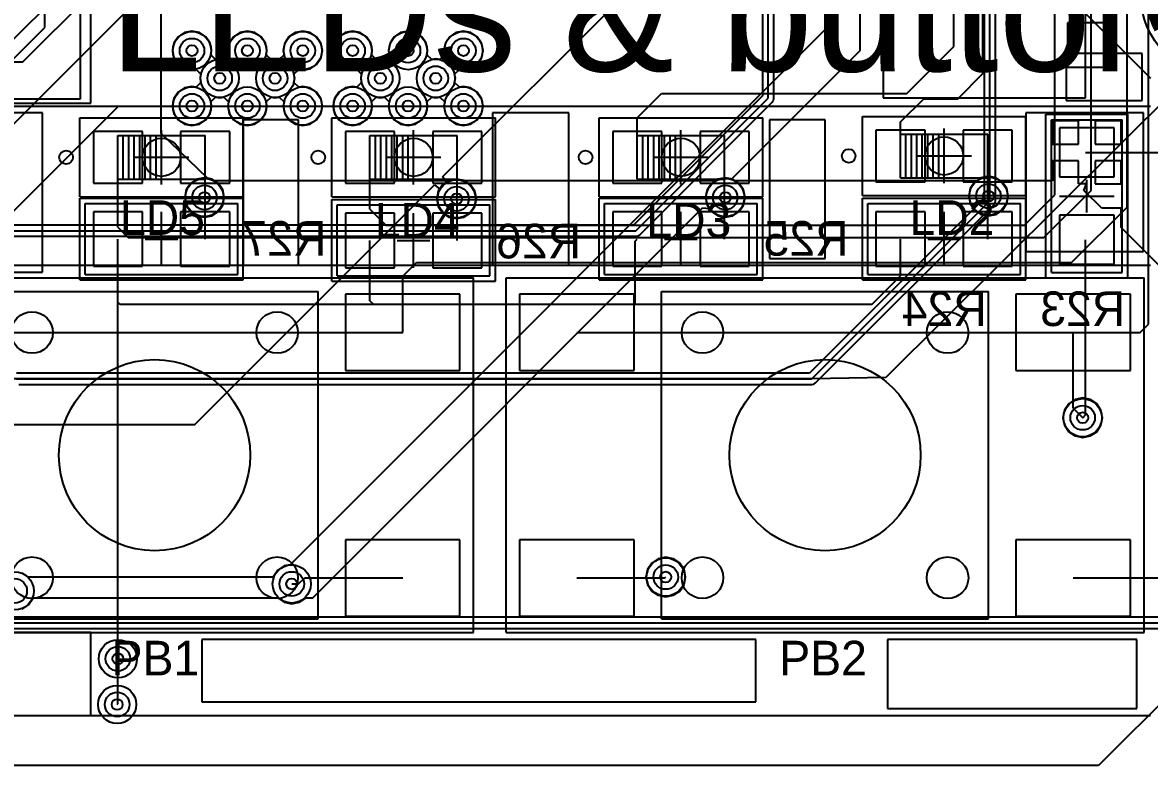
# Model space of a CAD drawing. Extents: x 28 to 300, y 18 to 330.
# Drawn here: x 184.38 to 205.04, y 98.37 to 111.99 of the extents above; entities that cross this region are included whole.
import ezdxf

# ---------------------------------------------------------------- set-up
doc = ezdxf.new("R2010")
doc.units = 0
for name, color, linetype in [('BOTTOMLAYER', 5, 'CONTINUOUS'), ('BOTTOMOVERLAY', 54, 'CONTINUOUS'), ('BOTTOMPASTE', 16, 'CONTINUOUS'), ('BOTTOMSOLDER', 6, 'CONTINUOUS'), ('DRILLDRAWING', 1, 'CONTINUOUS'), ('INTERNALPLANE1', 76, 'CONTINUOUS'), ('INTERNALPLANE6', 136, 'CONTINUOUS'), ('MECHANICAL14', 56, 'CONTINUOUS'), ('MECHANICAL15', 56, 'CONTINUOUS'), ('MIDLAYER1', 16, 'CONTINUOUS'), ('MIDLAYER3', 90, 'CONTINUOUS'), ('MULTILAYER', 9, 'CONTINUOUS'), ('TOPLAYER', 1, 'CONTINUOUS'), ('TOPOVERLAY', 2, 'CONTINUOUS'), ('TOPPASTE', 8, 'CONTINUOUS'), ('TOPSOLDER', 216, 'CONTINUOUS'), ('VIAHOLELAYER', 16, 'CONTINUOUS')]:
    doc.layers.add(name, color=color, linetype=linetype)

msp = doc.modelspace()

# ---------------------------------------------------------------- linework, layer by layer
at = {"layer": 'BOTTOMLAYER'}
for p, q in [((185.437, 113.873), (185.437, 110.587)), ((186.922, 109.955), (186.922, 113.277)), ((185.437, 110.587), (184.102, 110.587)), ((184.107, 108.428), (186.139, 110.46)), ((186.139, 110.46), (187.485, 110.46)), ((203.741, 110.186), (203.266, 110.186)), ((203.266, 110.186), (203.266, 109.761)), ((203.741, 109.761), (203.741, 110.186)), ((204.52, 110.186), (204.046, 110.186)), ((204.046, 110.186), (204.046, 109.761)), ((204.52, 109.761), (204.52, 110.186)), ((187.767, 109.135), (186.922, 109.955)), ((204.393, 110.059), (203.393, 110.059)), ((203.393, 110.059), (203.393, 109.159)), ((204.393, 109.159), (204.393, 110.059)), ((203.266, 109.761), (203.741, 109.761)), ((204.046, 109.761), (204.52, 109.761)), ((203.868, 109.609), (203.893, 109.609)), ((203.893, 109.609), (205.506, 109.609)), ((203.741, 109.456), (203.266, 109.456)), ((203.266, 109.456), (203.266, 109.088)), ((203.741, 109.031), (203.741, 109.456)), ((204.52, 109.456), (204.046, 109.456)), ((204.046, 109.456), (204.046, 109.032)), ((204.52, 109.032), (204.52, 109.456)), ((187.852, 109.118), (187.767, 109.135)), ((187.898, 109.088), (187.852, 109.118)), ((192.336, 109.12), (192.198, 109.093)), ((192.475, 109.093), (192.336, 109.12)), ((197.125, 109.118), (197.08, 109.088)), ((197.264, 109.146), (197.125, 109.118)), ((197.403, 109.118), (197.264, 109.146)), ((197.448, 109.088), (197.403, 109.118)), ((201.951, 109.143), (201.868, 109.088)), ((202.09, 109.171), (201.951, 109.143)), ((202.229, 109.143), (202.09, 109.171)), ((202.312, 109.088), (202.229, 109.143)), ((203.393, 109.159), (204.393, 109.159)), ((192.191, 109.088), (187.898, 109.088)), ((192.198, 109.093), (192.191, 109.088)), ((192.482, 109.088), (192.475, 109.093)), ((197.08, 109.088), (192.482, 109.088)), ((201.868, 109.088), (197.448, 109.088)), ((203.266, 109.088), (202.312, 109.088)), ((203.887, 109.031), (203.741, 109.031)), ((203.839, 108.914), (203.887, 109.031)), ((204.167, 108.586), (203.839, 108.914)), ((204.046, 109.032), (204.52, 109.032)), ((187.714, 108.783), (187.726, 108.771)), ((187.726, 108.021), (187.726, 108.771)), ((192.336, 108.758), (192.349, 108.745)), ((192.349, 107.996), (192.349, 108.745)), ((197.251, 108.77), (197.264, 108.783)), ((197.251, 108.021), (197.251, 108.77)), ((202.077, 108.796), (202.09, 108.809)), ((202.077, 108.021), (202.077, 108.796)), ((186.576, 108.521), (185.676, 108.521)), ((185.676, 108.521), (185.676, 107.521)), ((186.576, 107.521), (186.576, 108.521)), ((188.176, 108.521), (187.276, 108.521)), ((187.276, 108.521), (187.276, 107.521)), ((188.176, 107.521), (188.176, 108.521)), ((191.199, 108.496), (190.299, 108.496)), ((190.299, 108.496), (190.299, 107.496)), ((191.199, 107.496), (191.199, 108.496)), ((192.799, 108.496), (191.899, 108.496)), ((191.899, 108.496), (191.899, 107.496)), ((192.799, 107.496), (192.799, 108.496)), ((196.101, 108.521), (195.201, 108.521)), ((195.201, 108.521), (195.201, 107.521)), ((196.101, 107.521), (196.101, 108.521)), ((197.701, 108.521), (196.801, 108.521)), ((196.801, 108.521), (196.801, 107.521)), ((197.701, 107.521), (197.701, 108.521)), ((200.927, 108.521), (200.027, 108.521)), ((200.027, 108.521), (200.027, 107.521)), ((200.927, 107.521), (200.927, 108.521)), ((202.527, 108.521), (201.627, 108.521)), ((201.627, 108.521), (201.627, 107.521)), ((202.527, 107.521), (202.527, 108.521)), ((204.52, 108.586), (204.167, 108.586)), ((204.52, 108.232), (204.52, 108.586)), ((204.393, 108.459), (203.393, 108.459)), ((203.393, 108.459), (203.393, 107.559)), ((204.393, 107.559), (204.393, 108.459)), ((209.761, 102.992), (204.52, 108.232)), ((186.126, 106.865), (186.126, 108.021)), ((190.749, 106.891), (190.749, 107.996)), ((195.613, 107.983), (195.651, 108.021)), ((195.613, 106.827), (195.613, 107.983)), ((200.477, 107.348), (200.477, 108.021)), ((203.868, 104.795), (203.868, 108.009)), ((185.676, 107.521), (186.576, 107.521)), ((187.276, 107.521), (188.176, 107.521)), ((190.299, 107.496), (191.199, 107.496)), ((191.899, 107.496), (192.799, 107.496)), ((195.201, 107.521), (196.101, 107.521)), ((196.801, 107.521), (197.701, 107.521)), ((200.027, 107.521), (200.927, 107.521)), ((201.627, 107.521), (202.527, 107.521)), ((203.393, 107.559), (204.393, 107.559)), ((199.956, 106.827), (200.477, 107.348)), ((186.126, 105.151), (186.126, 106.865)), ((186.126, 106.865), (186.164, 106.827)), ((190.749, 106.891), (190.812, 106.827)), ((186.164, 106.827), (190.812, 106.827)), ((190.812, 106.827), (195.613, 106.827)), ((195.613, 106.827), (199.956, 106.827)), ((186.126, 100.325), (186.126, 105.151)), ((186.126, 104.999), (186.126, 105.151)), ((203.817, 104.745), (203.868, 104.795)), ((186.126, 99.5), (186.126, 100.325)), ((186.113, 99.487), (186.126, 99.5))]:
    msp.add_line(p, q, dxfattribs=at)
for centre in [(187.485, 111.476), (188.501, 111.476), (189.517, 111.476), (190.431, 111.476), (191.447, 111.476), (192.463, 111.476), (187.993, 110.968), (189.009, 110.968), (190.939, 110.968), (191.955, 110.968), (187.485, 110.46), (188.501, 110.46), (189.517, 110.46), (190.431, 110.46), (191.447, 110.46), (192.463, 110.46), (187.714, 108.783), (192.336, 108.758), (197.264, 108.783), (202.09, 108.809), (203.817, 104.745), (189.314, 101.697), (196.172, 101.824), (184.234, 101.57), (186.126, 100.325), (186.113, 99.487)]:
    msp.add_circle(centre, 0.225, dxfattribs=at)
at = {"layer": 'BOTTOMOVERLAY'}
for p, q in [((203.393, 108.809), (204.393, 108.809)), ((186.926, 107.521), (186.926, 108.521)), ((191.549, 107.496), (191.549, 108.496)), ((196.451, 107.521), (196.451, 108.521)), ((201.277, 107.521), (201.277, 108.521))]:
    msp.add_line(p, q, dxfattribs=at)
at = {"layer": 'BOTTOMPASTE'}
for p, q in [((204.393, 110.059), (203.393, 110.059)), ((203.393, 110.059), (203.393, 109.159)), ((204.393, 109.159), (204.393, 110.059)), ((203.393, 109.159), (204.393, 109.159)), ((186.576, 108.521), (185.676, 108.521)), ((185.676, 108.521), (185.676, 107.521)), ((186.576, 107.521), (186.576, 108.521)), ((188.176, 108.521), (187.276, 108.521)), ((187.276, 108.521), (187.276, 107.521)), ((188.176, 107.521), (188.176, 108.521)), ((191.199, 108.496), (190.299, 108.496)), ((190.299, 108.496), (190.299, 107.496)), ((191.199, 107.496), (191.199, 108.496)), ((192.799, 108.496), (191.899, 108.496)), ((191.899, 108.496), (191.899, 107.496)), ((192.799, 107.496), (192.799, 108.496)), ((196.101, 108.521), (195.201, 108.521)), ((195.201, 108.521), (195.201, 107.521)), ((196.101, 107.521), (196.101, 108.521)), ((197.701, 108.521), (196.801, 108.521)), ((196.801, 108.521), (196.801, 107.521)), ((197.701, 107.521), (197.701, 108.521)), ((200.927, 108.521), (200.027, 108.521)), ((200.027, 108.521), (200.027, 107.521)), ((200.927, 107.521), (200.927, 108.521)), ((202.527, 108.521), (201.627, 108.521)), ((201.627, 108.521), (201.627, 107.521)), ((202.527, 107.521), (202.527, 108.521)), ((204.393, 108.459), (203.393, 108.459)), ((203.393, 108.459), (203.393, 107.559)), ((204.393, 107.559), (204.393, 108.459)), ((185.676, 107.521), (186.576, 107.521)), ((187.276, 107.521), (188.176, 107.521)), ((190.299, 107.496), (191.199, 107.496)), ((191.899, 107.496), (192.799, 107.496)), ((195.201, 107.521), (196.101, 107.521)), ((196.801, 107.521), (197.701, 107.521)), ((200.027, 107.521), (200.927, 107.521)), ((201.627, 107.521), (202.527, 107.521)), ((203.393, 107.559), (204.393, 107.559))]:
    msp.add_line(p, q, dxfattribs=at)
at = {"layer": 'BOTTOMSOLDER'}
for p, q in [((204.393, 110.059), (203.393, 110.059)), ((203.393, 110.059), (203.393, 109.159)), ((204.393, 109.159), (204.393, 110.059)), ((203.393, 109.159), (204.393, 109.159)), ((186.576, 108.521), (185.676, 108.521)), ((185.676, 108.521), (185.676, 107.521)), ((186.576, 107.521), (186.576, 108.521)), ((188.176, 108.521), (187.276, 108.521)), ((187.276, 108.521), (187.276, 107.521)), ((188.176, 107.521), (188.176, 108.521)), ((191.199, 108.496), (190.299, 108.496)), ((190.299, 108.496), (190.299, 107.496)), ((191.199, 107.496), (191.199, 108.496)), ((192.799, 108.496), (191.899, 108.496)), ((191.899, 108.496), (191.899, 107.496)), ((192.799, 107.496), (192.799, 108.496)), ((196.101, 108.521), (195.201, 108.521)), ((195.201, 108.521), (195.201, 107.521)), ((196.101, 107.521), (196.101, 108.521)), ((197.701, 108.521), (196.801, 108.521)), ((196.801, 108.521), (196.801, 107.521)), ((197.701, 107.521), (197.701, 108.521)), ((200.927, 108.521), (200.027, 108.521)), ((200.027, 108.521), (200.027, 107.521)), ((200.927, 107.521), (200.927, 108.521)), ((202.527, 108.521), (201.627, 108.521)), ((201.627, 108.521), (201.627, 107.521)), ((202.527, 107.521), (202.527, 108.521)), ((204.393, 108.459), (203.393, 108.459)), ((203.393, 108.459), (203.393, 107.559)), ((204.393, 107.559), (204.393, 108.459)), ((185.676, 107.521), (186.576, 107.521)), ((187.276, 107.521), (188.176, 107.521)), ((190.299, 107.496), (191.199, 107.496)), ((191.899, 107.496), (192.799, 107.496)), ((195.201, 107.521), (196.101, 107.521)), ((196.801, 107.521), (197.701, 107.521)), ((200.027, 107.521), (200.927, 107.521)), ((201.627, 107.521), (202.527, 107.521)), ((203.393, 107.559), (204.393, 107.559))]:
    msp.add_line(p, q, dxfattribs=at)
at = {"layer": 'DRILLDRAWING'}
for centre in [(187.485, 111.476), (188.501, 111.476), (189.517, 111.476), (190.431, 111.476), (191.447, 111.476), (192.463, 111.476), (187.993, 110.968), (189.009, 110.968), (190.939, 110.968), (191.955, 110.968), (187.485, 110.46), (188.501, 110.46), (189.517, 110.46), (190.431, 110.46), (191.447, 110.46), (192.463, 110.46), (202.09, 108.809), (187.714, 108.783), (192.336, 108.758), (197.264, 108.783), (203.817, 104.745), (196.172, 101.824), (189.314, 101.697), (186.126, 100.325), (186.113, 99.487)]:
    msp.add_circle(centre, 0.1, dxfattribs=at)
at = {"layer": 'INTERNALPLANE1'}
for p, q in [((198.051, 110.604), (198.051, 123.845)), ((198.155, 110.604), (198.155, 123.802)), ((202.012, 123.828), (202.012, 108.767)), ((202.115, 108.724), (202.115, 123.871)), ((202.219, 108.724), (202.219, 123.871)), ((197.948, 112.591), (197.948, 110.647)), ((197.948, 110.647), (195.579, 108.278)), ((195.622, 108.174), (198.051, 110.604)), ((198.136, 110.547), (198.147, 110.564)), ((198.147, 110.564), (198.155, 110.604)), ((198.155, 110.604), (198.155, 110.604)), ((195.695, 108.101), (198.125, 110.531)), ((198.125, 110.531), (198.136, 110.547)), ((198.125, 110.531), (198.125, 110.531)), ((202.012, 108.767), (198.805, 105.56)), ((198.848, 105.457), (202.115, 108.724)), ((202.211, 108.685), (202.219, 108.724)), ((198.921, 105.383), (202.189, 108.651)), ((202.189, 108.651), (202.211, 108.685)), ((202.189, 108.651), (202.189, 108.651)), ((180.204, 108.174), (191.371, 108.174)), ((195.579, 108.278), (180.247, 108.278)), ((185.03, 108.174), (195.622, 108.174)), ((195.622, 108.071), (195.662, 108.079)), ((195.662, 108.079), (195.695, 108.101)), ((180.204, 108.071), (195.622, 108.071)), ((195.622, 108.071), (195.622, 108.071)), ((198.805, 105.56), (184.268, 105.56)), ((184.268, 105.457), (188.154, 105.457)), ((188.154, 105.457), (198.848, 105.457)), ((184.311, 105.353), (198.848, 105.353)), ((198.848, 105.353), (198.887, 105.361)), ((198.848, 105.353), (198.848, 105.353)), ((198.887, 105.361), (198.921, 105.383)), ((205.637, 101.09), (159.963, 101.09)), ((159.923, 100.986), (205.68, 100.986)), ((159.923, 100.883), (205.68, 100.883))]:
    msp.add_line(p, q, dxfattribs=at)
at = {"layer": 'INTERNALPLANE1', "const_width": 0.254}
msp.add_lwpolyline([(205.248, 111.888, -0.249328), (205.248, 113.095)], format="xyb", dxfattribs=at)
at = {"layer": 'INTERNALPLANE1'}
for centre in [(187.714, 108.783), (192.336, 108.758), (197.264, 108.783), (202.09, 108.809), (203.817, 104.745), (196.172, 101.824), (184.234, 101.57), (189.314, 101.697), (186.126, 100.325), (186.113, 99.487)]:
    msp.add_circle(centre, 0.35, dxfattribs=at)
at = {"layer": 'INTERNALPLANE6'}
for centre in [(187.485, 111.476), (188.501, 111.476), (189.517, 111.476), (190.431, 111.476), (191.447, 111.476), (192.463, 111.476), (187.993, 110.968), (189.009, 110.968), (190.939, 110.968), (191.955, 110.968), (187.485, 110.46), (188.501, 110.46), (189.517, 110.46), (190.431, 110.46), (191.447, 110.46), (192.463, 110.46), (187.714, 108.783), (192.336, 108.758), (197.264, 108.783), (202.09, 108.809), (203.817, 104.745), (186.126, 100.325), (186.113, 99.487)]:
    msp.add_circle(centre, 0.35, dxfattribs=at)
at = {"layer": 'MECHANICAL14'}
for p, q in [((203.243, 107.409), (203.243, 110.209)), ((203.243, 110.209), (204.543, 110.209)), ((204.543, 107.409), (204.543, 110.209)), ((200.477, 109.145), (200.477, 109.945)), ((200.477, 109.945), (202.077, 109.945)), ((200.577, 109.145), (200.577, 109.945)), ((200.677, 109.145), (200.677, 109.945)), ((200.777, 109.145), (200.777, 109.945)), ((200.877, 109.145), (200.877, 109.945)), ((200.977, 109.145), (200.977, 109.945)), ((201.077, 109.145), (201.077, 109.945)), ((201.177, 109.145), (201.177, 109.945)), ((202.077, 109.145), (202.077, 109.945)), ((186.126, 109.12), (186.126, 109.92)), ((186.126, 109.92), (187.726, 109.92)), ((186.226, 109.12), (186.226, 109.92)), ((186.326, 109.12), (186.326, 109.92)), ((186.426, 109.12), (186.426, 109.92)), ((186.526, 109.12), (186.526, 109.92)), ((186.626, 109.12), (186.626, 109.92)), ((186.726, 109.12), (186.726, 109.92)), ((186.826, 109.12), (186.826, 109.92)), ((187.726, 109.12), (187.726, 109.92)), ((190.749, 109.12), (190.749, 109.92)), ((190.749, 109.92), (192.349, 109.92)), ((190.849, 109.12), (190.849, 109.92)), ((190.949, 109.12), (190.949, 109.92)), ((191.049, 109.12), (191.049, 109.92)), ((191.149, 109.12), (191.149, 109.92)), ((191.249, 109.12), (191.249, 109.92)), ((191.349, 109.12), (191.349, 109.92)), ((191.449, 109.12), (191.449, 109.92)), ((192.349, 109.12), (192.349, 109.92)), ((195.651, 109.12), (195.651, 109.92)), ((195.651, 109.92), (197.251, 109.92)), ((195.751, 109.12), (195.751, 109.92)), ((195.851, 109.12), (195.851, 109.92)), ((195.951, 109.12), (195.951, 109.92)), ((196.051, 109.12), (196.051, 109.92)), ((196.151, 109.12), (196.151, 109.92)), ((196.251, 109.12), (196.251, 109.92)), ((196.351, 109.12), (196.351, 109.92)), ((197.251, 109.12), (197.251, 109.92)), ((186.126, 109.12), (187.726, 109.12)), ((190.749, 109.12), (192.349, 109.12)), ((195.651, 109.12), (197.251, 109.12)), ((200.477, 109.145), (202.077, 109.145)), ((185.526, 107.371), (185.526, 108.671)), ((185.526, 108.671), (188.326, 108.671)), ((188.326, 107.371), (188.326, 108.671)), ((190.149, 107.346), (190.149, 108.646)), ((190.149, 108.646), (192.949, 108.646)), ((192.949, 107.346), (192.949, 108.646)), ((195.051, 107.371), (195.051, 108.671)), ((195.051, 108.671), (197.851, 108.671)), ((197.851, 107.371), (197.851, 108.671)), ((199.877, 107.371), (199.877, 108.671)), ((199.877, 108.671), (202.677, 108.671)), ((202.677, 107.371), (202.677, 108.671)), ((185.526, 107.371), (188.326, 107.371)), ((190.149, 107.346), (192.949, 107.346)), ((195.051, 107.371), (197.851, 107.371)), ((199.877, 107.371), (202.677, 107.371)), ((203.243, 107.409), (204.543, 107.409)), ((183.799, 107.059), (189.799, 107.059)), ((189.799, 101.059), (189.799, 107.059)), ((196.093, 101.059), (196.093, 107.059)), ((196.093, 107.059), (202.093, 107.059)), ((202.093, 101.059), (202.093, 107.059)), ((183.799, 101.059), (189.799, 101.059)), ((196.093, 101.059), (202.093, 101.059))]:
    msp.add_line(p, q, dxfattribs=at)
for centre, radius in [((206.383, 112.492), 1.5), ((184.551, 106.307), 0.381), ((189.047, 106.307), 0.381), ((196.845, 106.307), 0.381), ((201.341, 106.307), 0.381), ((186.799, 104.059), 1.753), ((199.093, 104.059), 1.753), ((184.551, 101.811), 0.381), ((189.047, 101.811), 0.381), ((196.845, 101.811), 0.381), ((201.341, 101.811), 0.381)]:
    msp.add_circle(centre, radius, dxfattribs=at)
at = {"layer": 'MECHANICAL15'}
for p, q in [((185.426, 108.795), (185.426, 110.245)), ((185.426, 110.245), (188.426, 110.245)), ((188.426, 108.795), (188.426, 110.245)), ((190.049, 108.795), (190.049, 110.245)), ((190.049, 110.245), (193.049, 110.245)), ((193.049, 108.795), (193.049, 110.245)), ((194.951, 108.795), (194.951, 110.245)), ((194.951, 110.245), (197.951, 110.245)), ((197.951, 108.795), (197.951, 110.245)), ((199.777, 108.82), (199.777, 110.27)), ((199.777, 110.27), (202.777, 110.27)), ((202.777, 108.82), (202.777, 110.27)), ((203.143, 110.309), (204.643, 110.309)), ((203.143, 107.309), (203.143, 110.309)), ((204.643, 107.309), (204.643, 110.309)), ((186.926, 109.02), (186.926, 110.02)), ((191.549, 109.02), (191.549, 110.02)), ((196.451, 109.02), (196.451, 110.02)), ((201.277, 109.045), (201.277, 110.045)), ((186.426, 109.52), (187.426, 109.52)), ((191.049, 109.52), (192.049, 109.52)), ((195.951, 109.52), (196.951, 109.52)), ((200.777, 109.545), (201.777, 109.545)), ((203.893, 108.509), (203.893, 109.109)), ((185.426, 108.795), (188.426, 108.795)), ((185.426, 107.271), (185.426, 108.771)), ((185.426, 108.771), (188.426, 108.771)), ((188.426, 107.271), (188.426, 108.771)), ((190.049, 108.795), (193.049, 108.795)), ((190.049, 107.246), (190.049, 108.746)), ((190.049, 108.746), (193.049, 108.746)), ((193.049, 107.246), (193.049, 108.746)), ((194.951, 108.795), (197.951, 108.795)), ((194.951, 107.271), (194.951, 108.771)), ((194.951, 108.771), (197.951, 108.771)), ((197.951, 107.271), (197.951, 108.771)), ((199.777, 108.82), (202.777, 108.82)), ((199.777, 107.271), (199.777, 108.771)), ((199.777, 108.771), (202.777, 108.771)), ((202.777, 107.271), (202.777, 108.771)), ((203.593, 108.809), (204.193, 108.809)), ((186.926, 107.721), (186.926, 108.321)), ((191.549, 107.696), (191.549, 108.296)), ((196.451, 107.721), (196.451, 108.321)), ((201.277, 107.721), (201.277, 108.321)), ((186.626, 108.021), (187.226, 108.021)), ((191.249, 107.996), (191.849, 107.996)), ((196.151, 108.021), (196.751, 108.021)), ((200.977, 108.021), (201.577, 108.021)), ((180.949, 107.309), (192.649, 107.309)), ((185.426, 107.271), (188.426, 107.271)), ((192.649, 100.809), (192.649, 107.309)), ((193.243, 100.809), (193.243, 107.309)), ((193.243, 107.309), (204.943, 107.309)), ((194.951, 107.271), (197.951, 107.271)), ((199.777, 107.271), (202.777, 107.271)), ((203.143, 107.309), (204.643, 107.309)), ((204.943, 100.809), (204.943, 107.309)), ((190.049, 107.246), (193.049, 107.246)), ((180.949, 100.809), (192.649, 100.809)), ((193.243, 100.809), (204.943, 100.809))]:
    msp.add_line(p, q, dxfattribs=at)
for centre in [(186.926, 109.52), (191.549, 109.52), (196.451, 109.52), (201.277, 109.545)]:
    msp.add_circle(centre, 0.35, dxfattribs=at)
at = {"layer": 'MIDLAYER1'}
for p, q in [((187.348, 111.807), (187.231, 111.729)), ((187.485, 111.834), (187.348, 111.807)), ((187.622, 111.807), (187.485, 111.834)), ((187.739, 111.729), (187.622, 111.807)), ((188.364, 111.807), (188.247, 111.729)), ((188.501, 111.834), (188.364, 111.807)), ((188.638, 111.807), (188.501, 111.834)), ((188.755, 111.729), (188.638, 111.807)), ((189.38, 111.807), (189.263, 111.729)), ((189.517, 111.834), (189.38, 111.807)), ((189.654, 111.807), (189.517, 111.834)), ((189.771, 111.729), (189.654, 111.807)), ((190.294, 111.807), (190.178, 111.729)), ((190.431, 111.834), (190.294, 111.807)), ((190.569, 111.807), (190.431, 111.834)), ((190.685, 111.729), (190.569, 111.807)), ((191.31, 111.807), (191.194, 111.729)), ((191.447, 111.834), (191.31, 111.807)), ((191.585, 111.807), (191.447, 111.834)), ((191.701, 111.729), (191.585, 111.807)), ((192.326, 111.807), (192.21, 111.729)), ((192.463, 111.834), (192.326, 111.807)), ((192.601, 111.807), (192.463, 111.834)), ((192.717, 111.729), (192.601, 111.807)), ((187.153, 111.613), (187.126, 111.476)), ((187.231, 111.729), (187.153, 111.613)), ((187.817, 111.613), (187.739, 111.729)), ((187.844, 111.476), (187.817, 111.613)), ((188.169, 111.613), (188.142, 111.476)), ((188.247, 111.729), (188.169, 111.613)), ((188.833, 111.613), (188.755, 111.729)), ((188.86, 111.476), (188.833, 111.613)), ((189.185, 111.613), (189.158, 111.476)), ((189.263, 111.729), (189.185, 111.613)), ((189.849, 111.613), (189.771, 111.729)), ((189.876, 111.476), (189.849, 111.613)), ((190.1, 111.613), (190.073, 111.476)), ((190.178, 111.729), (190.1, 111.613)), ((190.763, 111.613), (190.685, 111.729)), ((190.79, 111.476), (190.763, 111.613)), ((191.116, 111.613), (191.089, 111.476)), ((191.194, 111.729), (191.116, 111.613)), ((191.779, 111.613), (191.701, 111.729)), ((191.806, 111.476), (191.779, 111.613)), ((192.132, 111.613), (192.105, 111.476)), ((192.21, 111.729), (192.132, 111.613)), ((192.795, 111.613), (192.717, 111.729)), ((192.822, 111.476), (192.795, 111.613)), ((187.126, 111.476), (187.153, 111.338)), ((187.829, 111.401), (187.844, 111.476)), ((187.919, 111.312), (187.829, 111.401)), ((188.157, 111.401), (188.067, 111.312)), ((188.142, 111.476), (188.157, 111.401)), ((188.845, 111.401), (188.86, 111.476)), ((188.935, 111.312), (188.845, 111.401)), ((189.173, 111.401), (189.083, 111.312)), ((189.158, 111.476), (189.173, 111.401)), ((189.849, 111.338), (189.876, 111.476)), ((190.073, 111.476), (190.1, 111.338)), ((190.776, 111.401), (190.79, 111.476)), ((190.865, 111.312), (190.776, 111.401)), ((191.103, 111.401), (191.013, 111.312)), ((191.089, 111.476), (191.103, 111.401)), ((191.792, 111.401), (191.806, 111.476)), ((191.881, 111.312), (191.792, 111.401)), ((192.119, 111.401), (192.029, 111.312)), ((192.105, 111.476), (192.119, 111.401)), ((192.795, 111.338), (192.822, 111.476)), ((187.153, 111.338), (187.231, 111.222)), ((187.231, 111.222), (187.348, 111.144)), ((187.993, 111.326), (187.919, 111.312)), ((188.067, 111.312), (187.993, 111.326)), ((189.009, 111.326), (188.935, 111.312)), ((189.083, 111.312), (189.009, 111.326)), ((189.654, 111.144), (189.771, 111.222)), ((189.771, 111.222), (189.849, 111.338)), ((190.1, 111.338), (190.178, 111.222)), ((190.178, 111.222), (190.294, 111.144)), ((190.939, 111.326), (190.865, 111.312)), ((191.013, 111.312), (190.939, 111.326)), ((191.955, 111.326), (191.881, 111.312)), ((192.029, 111.312), (191.955, 111.326)), ((192.601, 111.144), (192.717, 111.222)), ((192.717, 111.222), (192.795, 111.338)), ((206.049, 111.296), (200.21, 105.481)), ((187.348, 111.144), (187.485, 111.117)), ((187.485, 111.117), (187.559, 111.131)), ((187.559, 111.131), (187.649, 111.042)), ((187.649, 111.042), (187.634, 110.968)), ((187.634, 110.968), (187.649, 110.893)), ((189.353, 111.042), (189.443, 111.131)), ((189.368, 110.968), (189.353, 111.042)), ((189.353, 110.893), (189.368, 110.968)), ((189.443, 111.131), (189.517, 111.117)), ((189.517, 111.117), (189.654, 111.144)), ((190.294, 111.144), (190.431, 111.117)), ((190.431, 111.117), (190.505, 111.131)), ((190.505, 111.131), (190.595, 111.042)), ((190.595, 111.042), (190.581, 110.968)), ((190.581, 110.968), (190.595, 110.893)), ((192.3, 111.042), (192.389, 111.131)), ((192.314, 110.968), (192.3, 111.042)), ((192.3, 110.893), (192.314, 110.968)), ((192.389, 111.131), (192.463, 111.117)), ((192.463, 111.117), (192.601, 111.144)), ((187.348, 110.791), (187.231, 110.713)), ((187.485, 110.818), (187.348, 110.791)), ((187.559, 110.804), (187.485, 110.818)), ((187.649, 110.893), (187.559, 110.804)), ((189.443, 110.804), (189.353, 110.893)), ((189.517, 110.818), (189.443, 110.804)), ((189.654, 110.791), (189.517, 110.818)), ((189.771, 110.713), (189.654, 110.791)), ((190.294, 110.791), (190.178, 110.713)), ((190.431, 110.818), (190.294, 110.791)), ((190.505, 110.804), (190.431, 110.818)), ((190.595, 110.893), (190.505, 110.804)), ((192.389, 110.804), (192.3, 110.893)), ((192.463, 110.818), (192.389, 110.804)), ((192.601, 110.791), (192.463, 110.818)), ((192.717, 110.713), (192.601, 110.791)), ((187.153, 110.597), (187.126, 110.46)), ((187.231, 110.713), (187.153, 110.597)), ((187.829, 110.534), (187.919, 110.623)), ((187.919, 110.623), (187.993, 110.609)), ((187.993, 110.609), (188.067, 110.623)), ((188.067, 110.623), (188.157, 110.534)), ((188.845, 110.534), (188.935, 110.623)), ((188.935, 110.623), (189.009, 110.609)), ((189.009, 110.609), (189.083, 110.623)), ((189.083, 110.623), (189.173, 110.534)), ((189.849, 110.597), (189.771, 110.713)), ((189.876, 110.46), (189.849, 110.597)), ((190.1, 110.597), (190.073, 110.46)), ((190.178, 110.713), (190.1, 110.597)), ((190.776, 110.534), (190.865, 110.623)), ((190.865, 110.623), (190.939, 110.609)), ((190.939, 110.609), (191.013, 110.623)), ((191.013, 110.623), (191.103, 110.534)), ((191.792, 110.534), (191.881, 110.623)), ((191.881, 110.623), (191.955, 110.609)), ((191.955, 110.609), (192.029, 110.623)), ((192.029, 110.623), (192.119, 110.534)), ((192.795, 110.597), (192.717, 110.713)), ((192.822, 110.46), (192.795, 110.597)), ((187.126, 110.46), (187.153, 110.322)), ((187.817, 110.322), (187.844, 110.46)), ((187.844, 110.46), (187.829, 110.534)), ((188.157, 110.534), (188.142, 110.46)), ((188.142, 110.46), (188.169, 110.322)), ((188.833, 110.322), (188.86, 110.46)), ((188.86, 110.46), (188.845, 110.534)), ((189.173, 110.534), (189.158, 110.46)), ((189.158, 110.46), (189.185, 110.322)), ((189.849, 110.322), (189.876, 110.46)), ((190.073, 110.46), (190.1, 110.322)), ((190.763, 110.322), (190.79, 110.46)), ((190.79, 110.46), (190.776, 110.534)), ((191.103, 110.534), (191.089, 110.46)), ((191.089, 110.46), (191.116, 110.322)), ((191.779, 110.322), (191.806, 110.46)), ((191.806, 110.46), (191.792, 110.534)), ((192.119, 110.534), (192.105, 110.46)), ((192.105, 110.46), (192.132, 110.322)), ((192.795, 110.322), (192.822, 110.46)), ((187.153, 110.322), (187.231, 110.206)), ((187.231, 110.206), (187.348, 110.128)), ((187.622, 110.128), (187.739, 110.206)), ((187.739, 110.206), (187.817, 110.322)), ((188.169, 110.322), (188.247, 110.206)), ((188.247, 110.206), (188.364, 110.128)), ((188.638, 110.128), (188.755, 110.206)), ((188.755, 110.206), (188.833, 110.322)), ((189.185, 110.322), (189.263, 110.206)), ((189.263, 110.206), (189.38, 110.128)), ((189.654, 110.128), (189.771, 110.206)), ((189.771, 110.206), (189.849, 110.322)), ((190.1, 110.322), (190.178, 110.206)), ((190.178, 110.206), (190.294, 110.128)), ((190.569, 110.128), (190.685, 110.206)), ((190.685, 110.206), (190.763, 110.322)), ((191.116, 110.322), (191.194, 110.206)), ((191.194, 110.206), (191.31, 110.128)), ((191.585, 110.128), (191.701, 110.206)), ((191.701, 110.206), (191.779, 110.322)), ((192.132, 110.322), (192.21, 110.206)), ((192.21, 110.206), (192.326, 110.128)), ((192.601, 110.128), (192.717, 110.206)), ((192.717, 110.206), (192.795, 110.322)), ((187.348, 110.128), (187.485, 110.101)), ((187.485, 110.101), (187.622, 110.128)), ((188.364, 110.128), (188.501, 110.101)), ((188.501, 110.101), (188.638, 110.128)), ((189.38, 110.128), (189.517, 110.101)), ((189.517, 110.101), (189.654, 110.128)), ((190.294, 110.128), (190.431, 110.101)), ((190.431, 110.101), (190.569, 110.128)), ((191.31, 110.128), (191.447, 110.101)), ((191.447, 110.101), (191.585, 110.128)), ((192.326, 110.128), (192.463, 110.101)), ((192.463, 110.101), (192.601, 110.128)), ((187.575, 109.118), (187.457, 109.039)), ((187.714, 109.146), (187.575, 109.118)), ((187.852, 109.118), (187.714, 109.146)), ((187.97, 109.039), (187.852, 109.118)), ((192.336, 109.12), (192.198, 109.093)), ((192.475, 109.093), (192.336, 109.12)), ((197.125, 109.118), (197.008, 109.039)), ((197.264, 109.146), (197.125, 109.118)), ((197.403, 109.118), (197.264, 109.146)), ((197.52, 109.039), (197.403, 109.118)), ((201.951, 109.143), (201.834, 109.065)), ((202.09, 109.171), (201.951, 109.143)), ((202.229, 109.143), (202.09, 109.171)), ((202.346, 109.065), (202.229, 109.143)), ((187.379, 108.922), (187.351, 108.783)), ((187.457, 109.039), (187.379, 108.922)), ((188.049, 108.922), (187.97, 109.039)), ((188.076, 108.783), (188.049, 108.922)), ((192.08, 109.014), (192.001, 108.896)), ((192.198, 109.093), (192.08, 109.014)), ((192.593, 109.014), (192.475, 109.093)), ((192.671, 108.896), (192.593, 109.014)), ((196.929, 108.922), (196.901, 108.783)), ((197.008, 109.039), (196.929, 108.922)), ((197.599, 108.922), (197.52, 109.039)), ((197.627, 108.783), (197.599, 108.922)), ((201.755, 108.947), (201.727, 108.809)), ((201.834, 109.065), (201.755, 108.947)), ((202.425, 108.947), (202.346, 109.065)), ((202.453, 108.809), (202.425, 108.947)), ((187.351, 108.783), (187.379, 108.644)), ((188.049, 108.644), (188.076, 108.783)), ((192.001, 108.896), (191.974, 108.758)), ((191.974, 108.758), (192.001, 108.619)), ((192.699, 108.758), (192.671, 108.896)), ((192.671, 108.619), (192.699, 108.758)), ((196.901, 108.783), (196.929, 108.644)), ((197.599, 108.644), (197.627, 108.783)), ((201.727, 108.809), (201.755, 108.67)), ((202.425, 108.67), (202.453, 108.809)), ((187.379, 108.644), (187.457, 108.527)), ((187.457, 108.527), (187.575, 108.448)), ((187.852, 108.448), (187.97, 108.527)), ((187.97, 108.527), (188.049, 108.644)), ((192.001, 108.619), (192.08, 108.501)), ((192.08, 108.501), (192.198, 108.423)), ((192.475, 108.423), (192.593, 108.501)), ((192.593, 108.501), (192.671, 108.619)), ((196.929, 108.644), (197.008, 108.527)), ((197.008, 108.527), (197.125, 108.448)), ((197.403, 108.448), (197.52, 108.527)), ((197.52, 108.527), (197.599, 108.644)), ((201.755, 108.67), (201.834, 108.552)), ((201.834, 108.552), (201.951, 108.474)), ((202.229, 108.474), (202.346, 108.552)), ((202.346, 108.552), (202.425, 108.67)), ((187.575, 108.448), (187.714, 108.421)), ((187.714, 108.421), (187.852, 108.448)), ((192.198, 108.423), (192.336, 108.395)), ((192.336, 108.395), (192.475, 108.423)), ((197.125, 108.448), (197.264, 108.421)), ((197.264, 108.421), (197.403, 108.448)), ((201.951, 108.474), (202.09, 108.446)), ((202.09, 108.446), (202.229, 108.474)), ((198.848, 105.457), (178.75, 105.457)), ((200.21, 105.481), (198.848, 105.457))]:
    msp.add_line(p, q, dxfattribs=at)
for centre in [(187.485, 111.476), (188.501, 111.476), (189.517, 111.476), (190.431, 111.476), (191.447, 111.476), (192.463, 111.476), (187.993, 110.968), (189.009, 110.968), (190.939, 110.968), (191.955, 110.968), (187.485, 110.46), (188.501, 110.46), (189.517, 110.46), (190.431, 110.46), (191.447, 110.46), (192.463, 110.46), (187.714, 108.783), (192.336, 108.758), (197.264, 108.783), (202.09, 108.809), (203.817, 104.745), (189.314, 101.697), (196.172, 101.824), (184.234, 101.57), (186.126, 100.325), (186.113, 99.487)]:
    msp.add_circle(centre, 0.225, dxfattribs=at)
at = {"layer": 'MIDLAYER3'}
for p, q in [((199.22, 118.286), (199.22, 111.984)), ((199.737, 111.481), (199.737, 118.388)), ((184.788, 111.902), (184.788, 113.878)), ((192.08, 109.162), (195.664, 112.746)), ((183.768, 110.882), (184.788, 111.902)), ((199.22, 111.984), (189.286, 102.05)), ((197.396, 109.14), (199.737, 111.481)), ((192.161, 109.064), (192.08, 109.162)), ((192.336, 109.117), (192.199, 109.089)), ((192.474, 109.089), (192.336, 109.117)), ((197.403, 109.118), (197.396, 109.14)), ((197.52, 109.039), (197.403, 109.118)), ((201.951, 109.143), (201.834, 109.065)), ((202.09, 109.171), (201.951, 109.143)), ((202.229, 109.143), (202.09, 109.171)), ((202.346, 109.065), (202.229, 109.143)), ((187.536, 104.618), (191.932, 109.014)), ((191.932, 109.014), (192.031, 108.933)), ((192.031, 108.933), (192.005, 108.895)), ((192.199, 109.089), (192.161, 109.064)), ((192.59, 109.011), (192.474, 109.089)), ((192.668, 108.895), (192.59, 109.011)), ((197.599, 108.922), (197.52, 109.039)), ((197.627, 108.783), (197.599, 108.922)), ((201.755, 108.947), (201.727, 108.809)), ((201.834, 109.065), (201.755, 108.947)), ((202.425, 108.947), (202.346, 109.065)), ((202.453, 108.809), (202.425, 108.947)), ((192.005, 108.895), (191.978, 108.758)), ((191.978, 108.758), (192.005, 108.62)), ((192.695, 108.758), (192.668, 108.895)), ((192.668, 108.62), (192.695, 108.758)), ((197.599, 108.644), (197.627, 108.783)), ((201.727, 108.809), (201.755, 108.67)), ((202.425, 108.67), (202.453, 108.809)), ((189.7, 101.443), (196.847, 108.591)), ((192.005, 108.62), (192.083, 108.504)), ((192.083, 108.504), (192.199, 108.426)), ((192.474, 108.426), (192.59, 108.504)), ((192.59, 108.504), (192.668, 108.62)), ((196.847, 108.591), (196.973, 108.578)), ((196.973, 108.578), (197.008, 108.527)), ((197.008, 108.527), (197.125, 108.448)), ((197.403, 108.448), (197.52, 108.527)), ((197.52, 108.527), (197.599, 108.644)), ((201.755, 108.67), (201.834, 108.552)), ((201.834, 108.552), (201.951, 108.474)), ((202.229, 108.474), (202.346, 108.552)), ((202.346, 108.552), (202.425, 108.67)), ((192.199, 108.426), (192.336, 108.399)), ((192.336, 108.399), (192.474, 108.426)), ((197.125, 108.448), (197.264, 108.421)), ((197.264, 108.421), (197.403, 108.448)), ((201.951, 108.474), (202.09, 108.446)), ((202.09, 108.446), (202.229, 108.474)), ((203.561, 105.001), (203.482, 104.883)), ((203.678, 105.079), (203.561, 105.001)), ((203.817, 105.107), (203.678, 105.079)), ((203.956, 105.079), (203.817, 105.107)), ((204.074, 105.001), (203.956, 105.079)), ((204.152, 104.883), (204.074, 105.001)), ((203.482, 104.883), (203.455, 104.745)), ((204.18, 104.745), (204.152, 104.883)), ((174.328, 104.618), (187.536, 104.618)), ((203.455, 104.745), (203.482, 104.606)), ((203.482, 104.606), (203.561, 104.488)), ((204.074, 104.488), (204.152, 104.606)), ((204.152, 104.606), (204.18, 104.745)), ((203.561, 104.488), (203.678, 104.41)), ((203.678, 104.41), (203.817, 104.382)), ((203.817, 104.382), (203.956, 104.41)), ((203.956, 104.41), (204.074, 104.488)), ((196.033, 102.158), (195.915, 102.08)), ((196.172, 102.186), (196.033, 102.158)), ((196.311, 102.158), (196.172, 102.186)), ((196.428, 102.08), (196.311, 102.158)), ((184.487, 101.824), (184.371, 101.901)), ((189.06, 101.95), (188.982, 101.834)), ((189.176, 102.028), (189.06, 101.95)), ((189.286, 102.05), (189.176, 102.028)), ((195.837, 101.962), (195.809, 101.824)), ((195.915, 102.08), (195.837, 101.962)), ((196.507, 101.962), (196.428, 102.08)), ((196.534, 101.824), (196.507, 101.962)), ((188.98, 101.824), (184.487, 101.824)), ((188.982, 101.834), (188.98, 101.824)), ((195.809, 101.824), (195.837, 101.685)), ((195.837, 101.685), (195.915, 101.567)), ((196.428, 101.567), (196.507, 101.685)), ((196.507, 101.685), (196.534, 101.824)), ((195.915, 101.567), (196.033, 101.489)), ((196.033, 101.489), (196.172, 101.461)), ((196.172, 101.461), (196.311, 101.489)), ((196.311, 101.489), (196.428, 101.567)), ((184.373, 101.235), (184.49, 101.313)), ((184.49, 101.313), (184.569, 101.431)), ((184.569, 101.431), (184.571, 101.443)), ((184.571, 101.443), (189.055, 101.443)), ((189.055, 101.443), (189.057, 101.44)), ((189.057, 101.44), (189.175, 101.362)), ((189.175, 101.362), (189.314, 101.334)), ((189.314, 101.334), (189.453, 101.362)), ((189.453, 101.362), (189.57, 101.44)), ((189.57, 101.44), (189.572, 101.443)), ((189.572, 101.443), (189.7, 101.443)), ((206.442, 100.702), (204.109, 98.369)), ((204.109, 98.369), (154.805, 98.369))]:
    msp.add_line(p, q, dxfattribs=at)
for centre in [(187.485, 111.476), (188.501, 111.476), (189.517, 111.476), (190.431, 111.476), (191.447, 111.476), (192.463, 111.476), (187.993, 110.968), (189.009, 110.968), (190.939, 110.968), (191.955, 110.968), (187.485, 110.46), (188.501, 110.46), (189.517, 110.46), (190.431, 110.46), (191.447, 110.46), (192.463, 110.46), (187.714, 108.783), (192.336, 108.758), (197.264, 108.783), (202.09, 108.809), (203.817, 104.745), (189.314, 101.697), (196.172, 101.824), (184.234, 101.57), (186.126, 100.325), (186.113, 99.487)]:
    msp.add_circle(centre, 0.225, dxfattribs=at)
at = {"layer": 'MULTILAYER'}
for centre in [(187.485, 111.476), (188.501, 111.476), (189.517, 111.476), (190.431, 111.476), (191.447, 111.476), (192.463, 111.476), (187.993, 110.968), (189.009, 110.968), (190.939, 110.968), (191.955, 110.968), (187.485, 110.46), (188.501, 110.46), (189.517, 110.46), (190.431, 110.46), (191.447, 110.46), (192.463, 110.46), (187.714, 108.783), (192.336, 108.758), (197.264, 108.783), (202.09, 108.809), (203.817, 104.745), (189.314, 101.697), (196.172, 101.824), (184.234, 101.57), (186.126, 100.325), (186.113, 99.487)]:
    msp.add_circle(centre, 0.225, dxfattribs=at)
at = {"layer": 'TOPLAYER'}
for p, q in [((205.024, 106.459), (205.024, 115.705)), ((203.97, 108.91), (203.97, 115.438)), ((204.63, 108.605), (204.63, 115.413)), ((201.455, 111.552), (201.455, 115.26)), ((182.532, 108.453), (187.739, 113.66)), ((184.158, 111.628), (186.292, 113.762)), ((184.386, 111.272), (186.375, 113.261)), ((203.309, 108.834), (203.309, 112.669)), ((201.988, 111.056), (201.988, 112.542)), ((200.591, 110.688), (201.455, 111.552)), ((182.735, 111.272), (184.386, 111.272)), ((201.525, 110.593), (201.988, 111.056)), ((195.651, 110.244), (196.096, 110.688)), ((196.096, 110.688), (200.591, 110.688)), ((200.477, 110.168), (200.903, 110.593)), ((200.903, 110.593), (201.525, 110.593)), ((195.651, 109.52), (195.651, 110.244)), ((200.477, 109.545), (200.477, 110.168)), ((186.576, 109.995), (185.676, 109.995)), ((185.676, 109.995), (185.676, 109.045)), ((186.576, 109.045), (186.576, 109.995)), ((188.176, 109.995), (187.276, 109.995)), ((187.276, 109.995), (187.276, 109.045)), ((188.176, 109.045), (188.176, 109.995)), ((191.199, 109.995), (190.299, 109.995)), ((190.299, 109.995), (190.299, 109.045)), ((191.199, 109.045), (191.199, 109.995)), ((192.799, 109.995), (191.899, 109.995)), ((191.899, 109.995), (191.899, 109.045)), ((192.799, 109.045), (192.799, 109.995)), ((196.101, 109.995), (195.201, 109.995)), ((195.201, 109.995), (195.201, 109.045)), ((196.101, 109.045), (196.101, 109.995)), ((197.701, 109.995), (196.801, 109.995)), ((196.801, 109.995), (196.801, 109.045)), ((197.701, 109.045), (197.701, 109.995)), ((200.927, 110.02), (200.027, 110.02)), ((200.027, 110.02), (200.027, 109.07)), ((200.927, 109.07), (200.927, 110.02)), ((202.527, 110.02), (201.627, 110.02)), ((201.627, 110.02), (201.627, 109.07)), ((202.527, 109.07), (202.527, 110.02)), ((186.126, 108.237), (186.126, 109.52)), ((187.726, 108.796), (187.726, 109.52)), ((190.749, 108.567), (190.749, 109.52)), ((192.349, 108.77), (192.349, 109.52)), ((197.251, 108.796), (197.251, 109.52)), ((202.077, 108.821), (202.077, 109.545)), ((185.676, 109.045), (186.576, 109.045)), ((187.276, 109.045), (188.176, 109.045)), ((190.299, 109.045), (191.199, 109.045)), ((191.899, 109.045), (192.799, 109.045)), ((195.201, 109.045), (196.101, 109.045)), ((196.801, 109.045), (197.701, 109.045)), ((200.027, 109.07), (200.927, 109.07)), ((201.627, 109.07), (202.527, 109.07)), ((203.106, 108.047), (203.97, 108.91)), ((187.714, 108.783), (187.726, 108.796)), ((192.336, 108.758), (192.349, 108.77)), ((197.251, 108.796), (197.264, 108.783)), ((202.077, 108.821), (202.09, 108.809)), ((202.75, 108.275), (203.309, 108.834)), ((190.749, 108.567), (191.041, 108.275)), ((203.614, 107.589), (204.63, 108.605)), ((186.126, 108.237), (186.317, 108.047)), ((191.041, 108.275), (202.75, 108.275)), ((186.317, 108.047), (203.106, 108.047)), ((191.349, 107.339), (191.6, 107.589)), ((191.6, 107.589), (203.614, 107.589)), ((191.349, 106.309), (191.349, 107.339)), ((192.399, 107.009), (190.299, 107.009)), ((190.299, 107.009), (190.299, 105.609)), ((192.399, 105.609), (192.399, 107.009)), ((195.593, 107.009), (193.493, 107.009)), ((193.493, 107.009), (193.493, 105.609)), ((195.593, 105.609), (195.593, 107.009)), ((204.693, 107.009), (202.593, 107.009)), ((202.593, 107.009), (202.593, 105.609)), ((204.693, 105.609), (204.693, 107.009)), ((204.873, 106.309), (205.024, 106.459)), ((182.249, 106.309), (191.349, 106.309)), ((194.543, 106.309), (203.643, 106.309)), ((203.643, 106.309), (204.873, 106.309)), ((203.643, 104.919), (203.643, 106.309)), ((190.299, 105.609), (192.399, 105.609)), ((193.493, 105.609), (195.593, 105.609)), ((202.593, 105.609), (204.693, 105.609)), ((203.643, 104.919), (203.817, 104.745)), ((192.399, 102.509), (190.299, 102.509)), ((190.299, 102.509), (190.299, 101.109)), ((192.399, 101.109), (192.399, 102.509)), ((195.593, 102.509), (193.493, 102.509)), ((193.493, 102.509), (193.493, 101.109)), ((195.593, 101.109), (195.593, 102.509)), ((204.693, 102.509), (202.593, 102.509)), ((202.593, 102.509), (202.593, 101.109)), ((204.693, 101.109), (204.693, 102.509)), ((189.314, 101.697), (189.441, 101.697)), ((189.441, 101.697), (189.553, 101.809)), ((189.553, 101.809), (191.349, 101.809)), ((194.543, 101.809), (196.157, 101.809)), ((196.157, 101.809), (196.172, 101.824)), ((203.643, 101.809), (205.555, 101.809)), ((190.299, 101.109), (192.399, 101.109)), ((193.493, 101.109), (195.593, 101.109)), ((202.593, 101.109), (204.693, 101.109))]:
    msp.add_line(p, q, dxfattribs=at)
for centre in [(187.485, 111.476), (188.501, 111.476), (189.517, 111.476), (190.431, 111.476), (191.447, 111.476), (192.463, 111.476), (187.993, 110.968), (189.009, 110.968), (190.939, 110.968), (191.955, 110.968), (187.485, 110.46), (188.501, 110.46), (189.517, 110.46), (190.431, 110.46), (191.447, 110.46), (192.463, 110.46), (187.714, 108.783), (192.336, 108.758), (197.264, 108.783), (202.09, 108.809), (203.817, 104.745), (189.314, 101.697), (196.172, 101.824), (184.234, 101.57), (186.126, 100.325), (186.113, 99.487)]:
    msp.add_circle(centre, 0.225, dxfattribs=at)
at = {"layer": 'TOPOVERLAY'}
for p, q in [((185.631, 110.51), (185.631, 112.771)), ((200.16, 112.542), (200.16, 110.612)), ((203.411, 112.619), (205.062, 110.968)), ((203.868, 110.612), (203.868, 112.542)), ((203.538, 111.984), (203.538, 111.171)), ((204.224, 111.984), (203.538, 111.984)), ((204.224, 111.171), (204.224, 111.984)), ((203.512, 111.425), (203.512, 110.561)), ((204.909, 111.425), (203.512, 111.425)), ((204.909, 110.561), (204.909, 111.425)), ((203.538, 111.171), (204.224, 111.171)), ((200.16, 110.612), (203.868, 110.612)), ((203.512, 110.561), (204.909, 110.561)), ((180.525, 110.51), (185.631, 110.51)), ((180.551, 110.46), (205.062, 110.46)), ((184.742, 110.333), (180.551, 110.333)), ((184.742, 107.412), (184.742, 110.333)), ((188.425, 110.206), (188.425, 107.539)), ((189.441, 110.206), (188.425, 110.206)), ((189.441, 107.539), (189.441, 110.206)), ((192.997, 110.333), (192.997, 107.539)), ((194.394, 110.333), (192.997, 110.333)), ((194.394, 107.539), (194.394, 110.333)), ((198.077, 110.206), (198.077, 107.666)), ((199.093, 110.206), (198.077, 110.206)), ((199.093, 107.666), (199.093, 110.206)), ((202.776, 110.333), (202.776, 107.793)), ((204.935, 110.333), (202.776, 110.333)), ((204.935, 107.793), (204.935, 110.333)), ((198.077, 107.666), (199.093, 107.666)), ((202.776, 107.793), (204.935, 107.793)), ((180.551, 107.539), (205.062, 107.539)), ((188.425, 107.539), (189.441, 107.539)), ((192.997, 107.539), (194.394, 107.539)), ((180.551, 107.412), (184.742, 107.412)), ((183.799, 107.059), (189.799, 107.059)), ((189.799, 101.059), (189.799, 107.059)), ((196.093, 101.059), (196.093, 107.059)), ((196.093, 107.059), (202.093, 107.059)), ((202.093, 101.059), (202.093, 107.059)), ((183.799, 101.059), (189.799, 101.059)), ((196.093, 101.059), (202.093, 101.059)), ((185.631, 100.808), (180.424, 100.808)), ((185.631, 99.284), (185.631, 100.808)), ((187.663, 100.681), (187.663, 99.538)), ((197.823, 100.681), (187.663, 100.681)), ((197.823, 99.538), (197.823, 100.681)), ((200.236, 100.681), (200.236, 99.411)), ((204.808, 100.681), (200.236, 100.681)), ((204.808, 99.411), (204.808, 100.681)), ((187.663, 99.538), (197.823, 99.538)), ((200.236, 99.411), (204.808, 99.411)), ((180.424, 99.284), (185.631, 99.284)), ((180.932, 99.284), (205.062, 99.284))]:
    msp.add_line(p, q, dxfattribs=at)
for centre, radius in [((206.383, 112.492), 1.5), ((185.176, 109.52), 0.125), ((189.799, 109.52), 0.125), ((194.701, 109.52), 0.125), ((199.527, 109.545), 0.125), ((184.551, 106.307), 0.381), ((189.047, 106.307), 0.381), ((196.845, 106.307), 0.381), ((201.341, 106.307), 0.381), ((186.799, 104.059), 1.753), ((199.093, 104.059), 1.753), ((184.551, 101.811), 0.381), ((189.047, 101.811), 0.381), ((196.845, 101.811), 0.381), ((201.341, 101.811), 0.381)]:
    msp.add_circle(centre, radius, dxfattribs=at)
at = {"layer": 'TOPPASTE'}
for p, q in [((186.576, 109.995), (185.676, 109.995)), ((185.676, 109.995), (185.676, 109.045)), ((186.576, 109.045), (186.576, 109.995)), ((188.176, 109.995), (187.276, 109.995)), ((187.276, 109.995), (187.276, 109.045)), ((188.176, 109.045), (188.176, 109.995)), ((191.199, 109.995), (190.299, 109.995)), ((190.299, 109.995), (190.299, 109.045)), ((191.199, 109.045), (191.199, 109.995)), ((192.799, 109.995), (191.899, 109.995)), ((191.899, 109.995), (191.899, 109.045)), ((192.799, 109.045), (192.799, 109.995)), ((196.101, 109.995), (195.201, 109.995)), ((195.201, 109.995), (195.201, 109.045)), ((196.101, 109.045), (196.101, 109.995)), ((197.701, 109.995), (196.801, 109.995)), ((196.801, 109.995), (196.801, 109.045)), ((197.701, 109.045), (197.701, 109.995)), ((200.927, 110.02), (200.027, 110.02)), ((200.027, 110.02), (200.027, 109.07)), ((200.927, 109.07), (200.927, 110.02)), ((202.527, 110.02), (201.627, 110.02)), ((201.627, 110.02), (201.627, 109.07)), ((202.527, 109.07), (202.527, 110.02)), ((185.676, 109.045), (186.576, 109.045)), ((187.276, 109.045), (188.176, 109.045)), ((190.299, 109.045), (191.199, 109.045)), ((191.899, 109.045), (192.799, 109.045)), ((195.201, 109.045), (196.101, 109.045)), ((196.801, 109.045), (197.701, 109.045)), ((200.027, 109.07), (200.927, 109.07)), ((201.627, 109.07), (202.527, 109.07)), ((192.399, 107.009), (190.299, 107.009)), ((190.299, 107.009), (190.299, 105.609)), ((192.399, 105.609), (192.399, 107.009)), ((195.593, 107.009), (193.493, 107.009)), ((193.493, 107.009), (193.493, 105.609)), ((195.593, 105.609), (195.593, 107.009)), ((204.693, 107.009), (202.593, 107.009)), ((202.593, 107.009), (202.593, 105.609)), ((204.693, 105.609), (204.693, 107.009)), ((190.299, 105.609), (192.399, 105.609)), ((193.493, 105.609), (195.593, 105.609)), ((202.593, 105.609), (204.693, 105.609)), ((192.399, 102.509), (190.299, 102.509)), ((190.299, 102.509), (190.299, 101.109)), ((192.399, 101.109), (192.399, 102.509)), ((195.593, 102.509), (193.493, 102.509)), ((193.493, 102.509), (193.493, 101.109)), ((195.593, 101.109), (195.593, 102.509)), ((204.693, 102.509), (202.593, 102.509)), ((202.593, 102.509), (202.593, 101.109)), ((204.693, 101.109), (204.693, 102.509)), ((190.299, 101.109), (192.399, 101.109)), ((193.493, 101.109), (195.593, 101.109)), ((202.593, 101.109), (204.693, 101.109))]:
    msp.add_line(p, q, dxfattribs=at)
at = {"layer": 'TOPSOLDER'}
for p, q in [((186.576, 109.995), (185.676, 109.995)), ((185.676, 109.995), (185.676, 109.045)), ((186.576, 109.045), (186.576, 109.995)), ((188.176, 109.995), (187.276, 109.995)), ((187.276, 109.995), (187.276, 109.045)), ((188.176, 109.045), (188.176, 109.995)), ((191.199, 109.995), (190.299, 109.995)), ((190.299, 109.995), (190.299, 109.045)), ((191.199, 109.045), (191.199, 109.995)), ((192.799, 109.995), (191.899, 109.995)), ((191.899, 109.995), (191.899, 109.045)), ((192.799, 109.045), (192.799, 109.995)), ((196.101, 109.995), (195.201, 109.995)), ((195.201, 109.995), (195.201, 109.045)), ((196.101, 109.045), (196.101, 109.995)), ((197.701, 109.995), (196.801, 109.995)), ((196.801, 109.995), (196.801, 109.045)), ((197.701, 109.045), (197.701, 109.995)), ((200.927, 110.02), (200.027, 110.02)), ((200.027, 110.02), (200.027, 109.07)), ((200.927, 109.07), (200.927, 110.02)), ((202.527, 110.02), (201.627, 110.02)), ((201.627, 110.02), (201.627, 109.07)), ((202.527, 109.07), (202.527, 110.02)), ((185.676, 109.045), (186.576, 109.045)), ((187.276, 109.045), (188.176, 109.045)), ((190.299, 109.045), (191.199, 109.045)), ((191.899, 109.045), (192.799, 109.045)), ((195.201, 109.045), (196.101, 109.045)), ((196.801, 109.045), (197.701, 109.045)), ((200.027, 109.07), (200.927, 109.07)), ((201.627, 109.07), (202.527, 109.07)), ((192.399, 107.009), (190.299, 107.009)), ((190.299, 107.009), (190.299, 105.609)), ((192.399, 105.609), (192.399, 107.009)), ((195.593, 107.009), (193.493, 107.009)), ((193.493, 107.009), (193.493, 105.609)), ((195.593, 105.609), (195.593, 107.009)), ((204.693, 107.009), (202.593, 107.009)), ((202.593, 107.009), (202.593, 105.609)), ((204.693, 105.609), (204.693, 107.009)), ((190.299, 105.609), (192.399, 105.609)), ((193.493, 105.609), (195.593, 105.609)), ((202.593, 105.609), (204.693, 105.609)), ((192.399, 102.509), (190.299, 102.509)), ((190.299, 102.509), (190.299, 101.109)), ((192.399, 101.109), (192.399, 102.509)), ((195.593, 102.509), (193.493, 102.509)), ((193.493, 102.509), (193.493, 101.109)), ((195.593, 101.109), (195.593, 102.509)), ((204.693, 102.509), (202.593, 102.509)), ((202.593, 102.509), (202.593, 101.109)), ((204.693, 101.109), (204.693, 102.509)), ((190.299, 101.109), (192.399, 101.109)), ((193.493, 101.109), (195.593, 101.109)), ((202.593, 101.109), (204.693, 101.109))]:
    msp.add_line(p, q, dxfattribs=at)
at = {"layer": 'VIAHOLELAYER'}
for centre in [(187.485, 111.476), (188.501, 111.476), (189.517, 111.476), (190.431, 111.476), (191.447, 111.476), (192.463, 111.476), (187.993, 110.968), (189.009, 110.968), (190.939, 110.968), (191.955, 110.968), (187.485, 110.46), (188.501, 110.46), (189.517, 110.46), (190.431, 110.46), (191.447, 110.46), (192.463, 110.46), (202.09, 108.809), (187.714, 108.783), (192.336, 108.758), (197.264, 108.783), (203.817, 104.745), (196.172, 101.824), (189.314, 101.697), (186.126, 100.325), (186.113, 99.487)]:
    msp.add_circle(centre, 0.1, dxfattribs=at)

# ---------------------------------------------------------------- texts
at = {"layer": 'BOTTOMOVERLAY', "text_generation_flag": 2}
for s, p in [('R27', (189.949, 107.716)), ('R26', (194.622, 107.666)), ('R25', (199.525, 107.716)), ('R24', (202.057, 106.426)), ('R23', (204.597, 106.426))]:
    msp.add_text(s, height=0.635, rotation=360, dxfattribs=at).set_placement(p)
at = {"layer": 'TOPOVERLAY'}
for s, height, p in [('LEDs & buttons', 2.286, (185.961, 111.095)), ('LD5', 0.635, (186.164, 108.097)), ('LD2', 0.635, (200.642, 108.097)), ('LD4', 0.635, (190.838, 108.047)), ('LD3', 0.635, (195.816, 108.047))]:
    msp.add_text(s, height=height, dxfattribs=at).set_placement(p)
for s, p in [('PB1', (186.012, 100.02)), ('PB2', (198.255, 100.02))]:
    msp.add_text(s, height=0.635, rotation=360, dxfattribs=at).set_placement(p)

doc.saveas('drawing.dxf')
